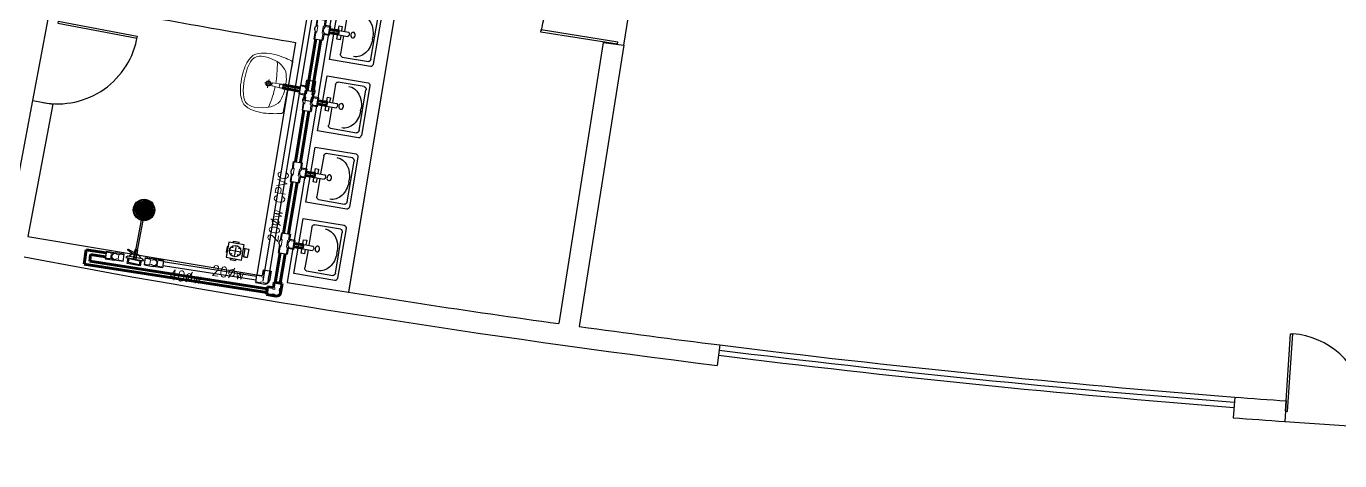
# Model space of a CAD drawing. Header units: metres. Extents: x 159409 to 239023, y 50504 to 95165.
# Drawn here: x 173805 to 175074, y 80037 to 80456 of the extents above; entities that cross this region are included whole.
import ezdxf

# ---------------------------------------------------------------- set-up
doc = ezdxf.new("R2010")
doc.units = ezdxf.units.M
doc.header["$MEASUREMENT"] = 0
doc.linetypes.add('DASHED', pattern=[0.1875, 0.125, -0.0625])
for name, color, linetype, lineweight in [('RJ- D - TEXT', 7, 'Continuous', 20), ('RJ- DRA- FLOOR TRAP', 8, 'Continuous', 30), ('RJ- DRA-WASTE PIPE', 130, 'Continuous', 30), ('RJ- WS - SOLAR HW', 232, 'Continuous', 30), ('RJ- WS- COLD WATER', 152, 'Continuous', 30), ('RJ- WS- HOT WATER', 12, 'Continuous', 30), ('WS SLD RSHR', 121, 'Continuous', 25)]:
    doc.layers.add(name, color=color, linetype=linetype, lineweight=lineweight)
doc.layers.add('SANTEH', color=7, linetype='Continuous')
doc.styles.add('RJ', font='romans.shx')

# ---------------------------------------------------------------- blocks, each defined once
blk = doc.blocks.new('RYTRTRTRTRT')
at = {"color": 8}
for p, q in [((42.518, 61.153), (42.518, 61.753)), ((42.518, 61.753), (42.538, 61.753)), ((42.538, 61.753), (42.538, 61.153)), ((43.718, 61.753), (43.698, 61.753)), ((43.698, 61.753), (43.698, 61.153)), ((43.718, 61.153), (43.718, 61.753)), ((42.518, 61.153), (42.538, 61.153)), ((43.718, 61.153), (43.698, 61.153)), ((42.518, 61.103), (43.118, 61.103)), ((43.718, 61.103), (43.118, 61.103))]:
    blk.add_line(p, q, dxfattribs=at)
for centre, start, end in [((42.528, 61.163), 359.0371, 90), ((43.708, 61.163), 90, 180.9629)]:
    blk.add_arc(centre, 0.59, start, end, dxfattribs=at)
blk = doc.blocks.new('d2')
at = {"color": 8, "ltscale": 8}
for p, q in [((-332.772, -186.458, 9945.752), (-332.753, -186.454, 9945.752)), ((-332.628, -187.194, 9945.752), (-332.772, -186.458, 9945.752)), ((-332.609, -187.19, 9945.752), (-332.753, -186.454, 9945.752)), ((-332.753, -186.454, 9945.752), (-332.753, -186.454, 9945.732)), ((-332.753, -186.454, 9945.732), (-332.753, -186.454, 9945.732)), ((-334.226, -186.743, 9945.752), (-334.206, -186.739, 9945.752)), ((-334.082, -187.479, 9945.752), (-334.226, -186.743, 9945.752)), ((-334.062, -187.475, 9945.752), (-334.206, -186.739, 9945.752)), ((-332.628, -187.194, 9945.752), (-332.609, -187.19, 9945.752)), ((-334.063, -187.577, 9945.752), (-332.589, -187.288, 9945.752)), ((-334.082, -187.479, 9945.752), (-334.062, -187.475, 9945.752))]:
    blk.add_line(p, q, dxfattribs=at)
for centre, start, end in [((-332.628, -187.194, 9945.752), 101.092, 178.0402), ((-334.062, -187.475, 9945.752), 24.1438, 101.092)]:
    blk.add_arc(centre, 0.75, start, end, dxfattribs=at)
blk = doc.blocks.new('TRTH')
at = {"color": 42, "ltscale": 8}
for p, q in [((-589.839, -68.759), (-589.839, -67.98)), ((-589.819, -68.759), (-589.819, -67.979)), ((-589.839, -68.759), (-589.819, -68.759)), ((-589.839, -68.859), (-589.039, -68.859))]:
    blk.add_line(p, q, dxfattribs=at)
blk.add_arc((-589.819, -68.759), 0.78, 0, 91.4693, dxfattribs=at)
blk = doc.blocks.new('Rac7')
at = {"color": 0}
for p, q in [((-39501, -24232), (-39501, -23830)), ((-39474, -23808), (-38988, -23808)), ((-39457, -23859), (-39457, -24115)), ((-39032, -23838), (-39430, -23838)), ((-39221, -23855), (-39241, -23855)), ((-39005, -24115), (-39005, -23859)), ((-39005, -23859), (-39005, -23859)), ((-38961, -23830), (-38961, -24232)), ((-39253, -24186), (-39253, -24094)), ((-39209, -24186), (-39209, -24094)), ((-38961, -24232), (-39501, -24232)), ((-39430, -24136), (-39253, -24136)), ((-39297, -24164), (-39253, -24164)), ((-39297, -24194), (-39297, -24164)), ((-39165, -24194), (-39297, -24194)), ((-39253, -24186), (-39209, -24186)), ((-39209, -24136), (-39032, -24136)), ((-39209, -24164), (-39165, -24164)), ((-39165, -24164), (-39165, -24194))]:
    blk.add_line(p, q, dxfattribs=at)
at = {"color": 0, "extrusion": (0, 0, -1)}
for centre, major_axis, start_param, end_param in [((-39474, -23830), (-27, 0), 0, 1.570796), ((-39430, -23859), (-27, 0), 0, 1.570796), ((-39241, -24007), (-194, 0), 0, 1.570796), ((-39221, -24007), (-194, 0), 1.570796, 3.141593), ((-39032, -23859), (-27, 0), 1.570796, 3.141593), ((-38988, -23830), (-27, 0), 1.570796, 3.141593), ((-39430, -24115), (-27, 0), -1.570796, 0), ((-39231, -24104), (-25.3, 0), 0.552816, 2.588777), ((-39032, -24115), (-27, 0), -3.141593, -1.570796)]:
    blk.add_ellipse(centre, major_axis=major_axis, ratio=0.785714, start_param=start_param, end_param=end_param, dxfattribs=at)
blk.add_ellipse((-39231, -24048), major_axis=(-27.9, 0), ratio=0.785714, dxfattribs=at)
blk = doc.blocks.new('A$C12DB153C')
at = {"linetype": 'Continuous', "ltscale": 10}
for p, q in [((-2.78, 0.53), (-0.73, 0.53)), ((-2.78, -1.99), (-2.78, 0.53)), ((1.26, 2.08), (-1.26, 2.08)), ((-1.26, 2.08), (-1.26, 0.53)), ((0.73, 0.53), (2.8, 0.53)), ((1.26, 2.08), (1.26, 0.53)), ((2.8, -1.99), (2.8, 0.53)), ((-2.78, -1.99), (-0.62, -1.99)), ((0.62, -1.99), (2.8, -1.99))]:
    blk.add_line(p, q, dxfattribs=at)
at = {"color": 8, "linetype": 'Continuous', "lineweight": 0}
for p, q in [((-2.78, 0.26), (-1.19, 0.26)), ((-1, 2.08), (-1, 0.53)), ((0.93, 0), (-0.9, 0)), ((1, 2.08), (1, 0.53)), ((2.8, 0.26), (1.22, 0.26)), ((-2.78, -1.73), (-1.19, -1.73)), ((-0.9, -1.47), (0.93, -1.47)), ((2.8, -1.73), (1.22, -1.73))]:
    blk.add_line(p, q, dxfattribs=at)
for centre, start, end in [((-1.19, -0.03), 5.7392, 90), ((1.22, -0.03), 90, 174.2608), ((-1.19, -1.44), 270, 354.2608), ((1.22, -1.44), 185.7392, 270)]:
    blk.add_arc(centre, 0.293, start, end, dxfattribs=at)
at = {"linetype": 'Continuous', "ltscale": 10, "extrusion": (0, 0, -1)}
for centre, start_param, end_param in [((0, 1.55), 3.309118, 4.544863), ((0, -0.9), 2.9928, 4.847677)]:
    blk.add_ellipse(centre, major_axis=(-0.891, 0.891), ratio=1, start_param=start_param, end_param=end_param, dxfattribs=at)
blk = doc.blocks.new('Floor trap-3')
at = {"layer": 'RJ- DRA- FLOOR TRAP', "color": 8, "lineweight": 0}
for p, q in [((-7.5, 1.8), (-9, 1.8)), ((-3.8, 9.1), (-3.8, 12.5)), ((-3.8, 9.1), (3.7, 9.1)), ((-3.8, 9.1), (-3.4, 8.7)), ((-3.4, 8.7), (3.4, 8.7)), ((-3.4, 8.7), (-3.4, 7.5)), ((3.7, 9.1), (3.4, 8.7)), ((3.4, 8.7), (3.4, 7.5)), ((3.7, 9.1), (3.7, 12.5)), ((7.5, 1.8), (9, 1.8)), ((-7.5, -3.2), (-9, -3.2)), ((-2.5, -7.5), (-2.5, -8.3)), ((2.5, -7.5), (2.5, -8.3)), ((7.5, -3.2), (9, -3.2))]:
    blk.add_line(p, q, dxfattribs=at)
at = {"layer": 'RJ- DRA- FLOOR TRAP', "color": 11, "lineweight": 30}
for p, q in [((-3.6, 0), (3.6, 0)), ((0, 3.6), (0, -3.6))]:
    blk.add_line(p, q, dxfattribs=at)
at = {"layer": 'RJ- DRA- FLOOR TRAP', "color": 126, "lineweight": 30}
blk.add_lwpolyline([(7.5, -7.5), (7.5, 7.5), (-7.5, 7.5), (-7.5, -7.5)], close=True, dxfattribs=at)
blk.add_circle((0, 0), 5.5, dxfattribs=at)
at = {"layer": 'RJ- DRA- FLOOR TRAP', "lineweight": 30, "extrusion": (0, 0, -1)}
for centre, major_axis, start_param, end_param in [((-4.6, 0), (-0.165, 0.165), 3.141593, 9.424778), ((-3.2, 3.2), (0.165, 0.165), 4.712389, 10.995574), ((0, 4.6), (-0.165, 0.165), 3.141593, 9.424778), ((3.2, 3.2), (-0.165, 0.165), 3.141593, 9.424778), ((4.6, 0), (0.165, 0.165), 4.712389, 10.995574)]:
    blk.add_ellipse(centre, major_axis=major_axis, ratio=1, start_param=start_param, end_param=end_param, dxfattribs=at)
at = {"layer": 'RJ- DRA- FLOOR TRAP', "lineweight": 30}
for centre, major_axis, start_param, end_param in [((-3.2, -3.2), (0.165, -0.165), 4.712389, 10.995574), ((0, -4.6), (-0.165, -0.165), 3.141593, 9.424778), ((3.2, -3.2), (-0.165, -0.165), 3.141593, 9.424778)]:
    blk.add_ellipse(centre, major_axis=major_axis, ratio=1, start_param=start_param, end_param=end_param, dxfattribs=at)
at = {"layer": 'RJ- DRA-WASTE PIPE', "lineweight": 30}
for p, q in [((-7.5, 2.1), (-9, 2.1)), ((-9, -3.4), (-9, 2.1)), ((-4.1, 9.1), (-4.1, 12.5)), ((-4.1, 12.5), (4.1, 12.5)), ((-4.1, 9.1), (-3.8, 8.7)), ((-3.8, 8.7), (-3.8, 7.5)), ((4.1, 9.1), (3.7, 8.7)), ((3.7, 8.7), (3.7, 7.5)), ((4.1, 9.1), (4.1, 12.5)), ((7.5, 2.1), (9, 2.1)), ((9, -3.4), (9, 2.1)), ((-7.5, -3.4), (-9, -3.4)), ((-2.7, -7.5), (-2.7, -8.3)), ((-2.7, -8.3), (2.7, -8.3)), ((2.7, -7.5), (2.7, -8.3)), ((7.5, -3.4), (9, -3.4))]:
    blk.add_line(p, q, dxfattribs=at)
blk = doc.blocks.new('A$C4421056C')
at = {"layer": 'WS SLD RSHR', "color": 8}
for p, q in [((2.3, 14.4), (7.6, 14.9)), ((3.3, 1.8), (2.3, 14.4)), ((3.4, 13.5), (7.2, 13.8)), ((4.2, 2.9), (3.4, 13.5)), ((7.2, 13.8), (8, 3.2)), ((7.6, 14.9), (8.7, 2.3)), ((8.7, 2.3), (3.3, 1.8)), ((8, 3.2), (4.2, 2.9))]:
    blk.add_line(p, q, dxfattribs=at)
at = {"layer": 'WS SLD RSHR', "color": 3}
for p, q in [((9.3, 15.6), (7.5, 17.1)), ((7.5, 17.1), (8.9, 0)), ((10.5, 1.8), (9.3, 15.6)), ((12.4, 12), (14.8, 17.4)), ((13.5, 8.4), (15.6, 17)), ((10.5, 1.8), (8.9, 0))]:
    blk.add_line(p, q, dxfattribs=at)
at = {"layer": 'WS SLD RSHR', "color": 63}
for p, q in [((46.6, 10.1), (46.3, 13.4)), ((46.4, 11.8), (55.6, 22.6)), ((66.4, 13.4), (55.6, 22.6)), ((66.4, 13.4), (57.2, 2.6)), ((46.1, 12.5), (8.1, 9.3)), ((8.1, 9.8), (17, 10.5)), ((46.3, 11), (8.2, 7.8)), ((17.2, 8.1), (8.3, 7.4)), ((16.1, 9.2), (16, 10.2)), ((16.1, 8.3), (16.1, 9.2)), ((17.4, 10.3), (17.4, 9.3)), ((17.4, 9.3), (17.5, 8.4)), ((46.4, 11.8), (57.2, 2.6))]:
    blk.add_line(p, q, dxfattribs=at)
for centre, radius in [((56.4, 12.6), 10.4), ((56.4, 12.6), 10), ((16.8, 9.3), 0.793), ((16.8, 9.3), 0.693)]:
    blk.add_circle(centre, radius, dxfattribs=at)
at = {"layer": 'WS SLD RSHR', "color": 117}
for centre in [(47.3, 13.9), (48.1, 16.4), (48.1, 13.1), (48.4, 15.2), (49.2, 17.7), (49.2, 13.7), (49.3, 12.6), (49.5, 16.4), (50.2, 18.9), (50.2, 15.6), (50.3, 14.4), (50.4, 13.2), (50.5, 17.7), (51.3, 20.2), (51.4, 16.3), (51.5, 15.1), (51.6, 18.9), (51.6, 13.9), (51.7, 12.8), (52.4, 18.1), (52.5, 17), (52.6, 20.2), (52.6, 15.8), (52.7, 14.6), (52.8, 13.4), (53.5, 18.8), (53.6, 17.6), (53.7, 21.4), (53.7, 16.5), (53.8, 15.3), (53.9, 14.1), (54, 13), (54.5, 20.7), (54.6, 19.5), (54.7, 18.3), (54.8, 17.1), (54.9, 16), (55, 14.8), (55.1, 13.6), (55.2, 12.5), (55.7, 21.3), (55.8, 20.2), (55.9, 19), (56, 17.8), (56.1, 16.7), (56.2, 15.5), (56.3, 14.3), (56.4, 13.1), (56.9, 20.9), (57, 19.7), (57.1, 18.5), (57.2, 17.3), (57.3, 16.2), (57.4, 15), (57.5, 13.8), (57.6, 12.7), (57.6, 21.7), (58.2, 19.2), (58.3, 18), (58.4, 16.9), (58.5, 15.7), (58.6, 14.5), (58.7, 13.3), (58.9, 20.7), (59.4, 18.7), (59.5, 17.5), (59.6, 16.4), (59.7, 15.2), (59.8, 14), (59.9, 12.9), (60.2, 21), (60.1, 19.6), (60.8, 17), (60.9, 15.9), (61, 14.7), (61.1, 13.5), (61.2, 12.4), (61.4, 18.6), (61.4, 19.9), (62, 16.6), (62.1, 15.4), (62.2, 14.2), (62.3, 13.1), (62.6, 17.5), (62.7, 18.8), (63.3, 14.9), (63.4, 13.7), (63.5, 12.6), (63.9, 16.4), (64, 17.7), (64.5, 14.4), (64.6, 13.3), (65.1, 15.4), (65.6, 13.3), (47.2, 11.8), (47.7, 9.8), (48.2, 11.9), (48.3, 10.7), (48.8, 7.5), (48.9, 8.7), (49.4, 11.4), (49.5, 10.2), (50.1, 6.4), (50.2, 7.7), (50.5, 12.1), (50.6, 10.9), (50.7, 9.7), (50.8, 8.6), (51.4, 5.3), (51.4, 6.6), (51.8, 11.6), (51.9, 10.4), (51.9, 9.2), (52, 8.1), (52.7, 4.2), (52.7, 5.6), (52.9, 12.3), (53, 11.1), (53.1, 9.9), (53.2, 8.8), (53.3, 7.6), (53.4, 6.4), (53.9, 4.5), (54.1, 11.8), (54.2, 10.6), (54.3, 9.4), (54.4, 8.3), (54.5, 7.1), (54.6, 5.9), (55.2, 3.4), (55.3, 11.3), (55.4, 10.1), (55.5, 9), (55.6, 7.8), (55.7, 6.6), (55.8, 5.5), (55.9, 4.3), (56.5, 12), (56.6, 10.8), (56.6, 9.6), (56.7, 8.5), (56.8, 7.3), (56.9, 6.1), (57, 5), (57.1, 3.8), (57.7, 11.5), (57.8, 10.3), (57.9, 9.2), (58, 8), (58.1, 6.8), (58.2, 5.7), (58.3, 4.5), (58.8, 12.2), (58.9, 11), (59, 9.8), (59.1, 8.7), (59.1, 3.8), (59.2, 7.5), (59.3, 6.3), (60, 11.7), (60.1, 10.5), (60.2, 5), (60.2, 9.4), (60.3, 8.2), (60.4, 7), (61.3, 11.2), (61.2, 6.3), (61.3, 10), (61.4, 8.9), (61.5, 5), (62.3, 7.5), (62.4, 11.9), (62.5, 10.7), (62.6, 9.6), (62.6, 6.2), (63.3, 8.8), (63.6, 11.4), (63.6, 7.5), (64.4, 10), (64.7, 12.1), (64.7, 8.8), (65.5, 11.3)]:
    blk.add_circle(centre, 0.334, dxfattribs=at)
at = {"layer": 'WS SLD RSHR', "color": 3}
for centre, radius, start, end in [((7.2, 8.5), 6.24, 300.1215, 69.4165), ((15.3, 17.1), 0.515, 80.5528, 149.6641), ((15.1, 17.2), 0.515, 343.6511, 59.5414)]:
    blk.add_arc(centre, radius, start, end, dxfattribs=at)
at = {"layer": 'WS SLD RSHR', "color": 63}
for centre, start, end in [((16.2, 10.2), 82.2318, 189.5718), ((16.4, 8.3), 179.9662, 287.3062), ((17.1, 10.3), 359.9662, 107.3062), ((17.3, 8.4), 262.2318, 9.5718)]:
    blk.add_arc(centre, 0.248, start, end, dxfattribs=at)
blk = doc.blocks.new('806-010DN')
at = {"color": 0, "linetype": 'Continuous'}
for p, q in [((51, 21.5), (0, 21.5)), ((51, 21.5), (51, -21.5)), ((51, -21.5), (0, -21.5))]:
    blk.add_line(p, q, dxfattribs=at)
at = {"color": 8, "linetype": 'Continuous', "lineweight": 5}
for p, q in [((21.5, 12.5), (11.5, 12.5)), ((21.5, 12), (21.5, -12)), ((51, 17), (26.5, 17)), ((21.5, -12.5), (11.5, -12.5)), ((51, -17), (26.5, -17))]:
    blk.add_line(p, q, dxfattribs=at)
at = {"color": 0, "linetype": 'Continuous'}
blk.add_arc((0, 0), 21.5, 90, 270, dxfattribs=at)
at = {"color": 8, "linetype": 'Continuous', "lineweight": 5}
for centre, radius, start, end in [((0, 0), 17, 47.33207, 312.66793), ((26.5, 12), 5, 90, 180), ((26.5, -12), 5, 180, 270)]:
    blk.add_arc(centre, radius, start, end, dxfattribs=at)
blk = doc.blocks.new('A$C0C4120B1')
at = {"color": 8, "linetype": 'Continuous', "lineweight": 5}
for p, q in [((7, 13.3), (5.3, 12.8)), ((11.9, 15.4), (7.7, 14.3)), ((8.1, 8.9), (6.6, 8.5)), ((13.5, 9.5), (9.2, 8.4))]:
    blk.add_line(p, q, dxfattribs=at)
for centre, radius, start, end in [((3.9, 10.1), 3.05, 62.0538, 237.3896), ((7.9, 13.4), 0.896, 104.7217, 194.7217), ((9, 9.3), 0.896, 194.7217, 284.7217)]:
    blk.add_arc(centre, radius, start, end, dxfattribs=at)
at = {"layer": 'RJ- WS - SOLAR HW', "color": 8, "linetype": 'Continuous', "lineweight": 5}
for p, q in [((2.7, 5.5), (2.2, 7.6)), ((3.3, 0.2), (2.2, 4.5)), ((7.1, 6.7), (6.6, 8.5)), ((9.2, 1.8), (8.1, 6))]:
    blk.add_line(p, q, dxfattribs=at)
for centre, start, end in [((3.1, 4.7), 110.4609, 194.7217), ((7.2, 5.8), 14.7217, 98.9825)]:
    blk.add_arc(centre, 0.896, start, end, dxfattribs=at)
at = {"layer": 'RJ- WS- COLD WATER', "lineweight": 60}
for p, q in [((11.7, 16.2), (2.9, 13.9)), ((11.7, 16.2), (13.7, 8.7)), ((2.5, 0), (0.1, 9.2)), ((10, 2), (2.5, 0)), ((13.7, 8.7), (8.6, 7.4)), ((10, 2), (8.6, 7.4))]:
    blk.add_line(p, q, dxfattribs=at)
blk.add_arc((3.9, 10.1), 3.85, 104.7217, 194.7217, dxfattribs=at)
blk = doc.blocks.new('$@$_rakovina4')
at = {"lineweight": 13}
for p, q in [((-287, -117), (-291, -139)), ((-284, -95), (-287, -117)), ((-279, -77), (-284, -95)), ((-274, -56), (-279, -77)), ((-269, -36), (-274, -56)), ((-258, -20), (-269, -36)), ((-258, -20), (0, -20)), ((-20, -89), (-14, -180)), ((258, -20), (0, -20)), ((20, -89), (14, -180)), ((258, -20), (269, -36)), ((269, -36), (274, -56)), ((274, -56), (279, -77)), ((279, -77), (284, -95)), ((284, -95), (287, -117)), ((287, -117), (291, -139)), ((-297, -185), (-300, -212)), ((-300, -212), (-300, -242)), ((-300, -242), (-299, -269)), ((-295, -163), (-297, -185)), ((-291, -139), (-295, -163)), ((0, -221), (-43, -221)), ((-14, -180), (-12, -184)), ((-12, -184), (-9, -185)), ((-9, -185), (-3, -187)), ((-3, -187), (0, -187)), ((0, -221), (0, -182)), ((3, -187), (0, -187)), ((0, -221), (0, -260)), ((0, -221), (43, -221)), ((9, -185), (3, -187)), ((12, -184), (9, -185)), ((14, -180), (12, -184)), ((291, -139), (295, -163)), ((295, -163), (297, -185)), ((297, -185), (300, -212)), ((300, -242), (299, -269)), ((300, -212), (300, -242)), ((-299, -269), (-297, -296)), ((-297, -296), (-293, -323)), ((-293, -323), (-288, -345)), ((-288, -345), (-278, -377)), ((-278, -377), (-267, -401)), ((278, -377), (267, -401)), ((288, -345), (278, -377)), ((293, -323), (288, -345)), ((297, -296), (293, -323)), ((299, -269), (297, -296)), ((-267, -401), (-252, -423)), ((-252, -423), (-222, -447)), ((-222, -447), (-197, -459)), ((-197, -459), (-164, -473)), ((-164, -473), (-127, -481)), ((-127, -481), (-98, -486)), ((-98, -486), (-69, -491)), ((-69, -491), (-36, -493)), ((-36, -493), (0, -495)), ((36, -493), (0, -495)), ((69, -491), (36, -493)), ((98, -486), (69, -491)), ((127, -481), (98, -486)), ((164, -473), (127, -481)), ((197, -459), (164, -473)), ((222, -447), (197, -459)), ((252, -423), (222, -447)), ((267, -401), (252, -423))]:
    blk.add_line(p, q, dxfattribs=at)
at = {"lineweight": 5}
for p, q in [((-209, -128), (-224, -152)), ((-192, -108), (-209, -128)), ((-173, -87), (-192, -108)), ((-152, -72), (-173, -87)), ((-122, -62), (-152, -72)), ((-96, -56), (-122, -62)), ((-77, -51), (-96, -56)), ((-53, -48), (-77, -51)), ((-29, -47), (-53, -48)), ((0, -47), (-29, -47)), ((0, -47), (29, -47)), ((29, -47), (53, -48)), ((53, -48), (77, -51)), ((77, -51), (96, -56)), ((96, -56), (122, -62)), ((122, -62), (152, -72)), ((152, -72), (173, -87)), ((173, -87), (192, -108)), ((192, -108), (209, -128)), ((209, -128), (224, -152)), ((-249, -228), (-256, -272)), ((-239, -189), (-249, -228)), ((-234, -176), (-239, -189)), ((-224, -152), (-234, -176)), ((-206, -168), (-234, -176)), ((-234, -176), (-234, -176)), ((-171, -162), (-206, -168)), ((-143, -158), (-171, -162)), ((-117, -155), (-143, -158)), ((-91, -152), (-117, -155)), ((-69, -150), (-91, -152)), ((-34, -148), (-69, -150)), ((-16, -148), (-34, -148)), ((16, -148), (34, -148)), ((34, -148), (69, -150)), ((69, -150), (91, -152)), ((91, -152), (117, -155)), ((117, -155), (143, -158)), ((143, -158), (171, -162)), ((171, -162), (206, -168)), ((206, -168), (234, -176)), ((224, -152), (234, -176)), ((234, -176), (239, -189)), ((234, -176), (234, -176)), ((239, -189), (249, -228)), ((249, -228), (256, -272)), ((-256, -272), (-258, -317)), ((-258, -317), (-257, -341)), ((-257, -341), (-252, -363)), ((-252, -363), (-243, -387)), ((-243, -387), (-226, -410)), ((243, -387), (226, -410)), ((252, -363), (243, -387)), ((257, -341), (252, -363)), ((256, -272), (258, -317)), ((258, -317), (257, -341)), ((-226, -410), (-206, -426)), ((-206, -426), (-182, -437)), ((-182, -437), (-152, -446)), ((-152, -446), (-116, -455)), ((-116, -455), (-80, -461)), ((-80, -461), (-41, -464)), ((-41, -464), (-14, -464)), ((-14, -464), (0, -464)), ((14, -464), (0, -464)), ((41, -464), (14, -464)), ((80, -461), (41, -464)), ((116, -455), (80, -461)), ((152, -446), (116, -455)), ((182, -437), (152, -446)), ((206, -426), (182, -437)), ((226, -410), (206, -426))]:
    blk.add_line(p, q, dxfattribs=at)
at = {"lineweight": 13}
blk.add_circle((0, -89), 19.7, dxfattribs=at)
at = {"lineweight": 5}
for radius in [26.2, 18.7]:
    blk.add_circle((0, -221), radius, dxfattribs=at)
blk = doc.blocks.new('A$C0D3E5CE7')
at = {"color": 8, "linetype": 'Continuous', "lineweight": 5}
for p, q in [((7.1, 13.2, 0.4), (5.3, 12.8, 0.4)), ((12, 15.2, 0.4), (7.7, 14.2, 0.4)), ((8.1, 8.8, 0.4), (6.6, 8.5, 0.4)), ((13.4, 9.3, 0.4), (9.2, 8.3, 0.4))]:
    blk.add_line(p, q, dxfattribs=at)
for centre, radius, start, end in [((3.9, 10.1, 0.4), 3.05, 60.9884, 236.3242), ((8, 13.3, 0.4), 0.896, 103.6563, 193.6563), ((9, 9.1, 0.4), 0.896, 193.6563, 283.6563)]:
    blk.add_arc(centre, radius, start, end, dxfattribs=at)
at = {"layer": 'RJ- WS - SOLAR HW', "color": 8, "linetype": 'Continuous', "lineweight": 5}
for p, q in [((3.1, 0.2, 0.4), (2.1, 4.5, 0.4)), ((2.7, 5.5, 0.4), (2.2, 7.6, 0.4)), ((7, 6.6, 0.4), (6.6, 8.5, 0.4)), ((9, 1.6, 0.4), (8, 5.9, 0.4))]:
    blk.add_line(p, q, dxfattribs=at)
for centre, start, end in [((3, 4.7, 0.4), 109.3955, 193.6563), ((7.1, 5.7, 0.4), 13.6563, 97.9171)]:
    blk.add_arc(centre, 0.896, start, end, dxfattribs=at)
at = {"layer": 'RJ- WS- HOT WATER', "linetype": 'Continuous', "lineweight": 30, "ltscale": 10}
for p, q in [((11.8, 16, 0.4), (2.9, 13.8, 0.4)), ((11.8, 16, 0.4), (13.6, 8.5, 0.4)), ((2.3, 0, 0.4), (0.1, 9.2, 0.4)), ((9.8, 1.8, 0.4), (2.3, 0, 0.4)), ((13.6, 8.5, 0.4), (8.5, 7.3, 0.4)), ((9.8, 1.8, 0.4), (8.5, 7.3, 0.4))]:
    blk.add_line(p, q, dxfattribs=at)
blk.add_arc((3.9, 10.1, 0.4), 3.85, 103.6563, 193.6563, dxfattribs=at)

msp = doc.modelspace()

# ---------------------------------------------------------------- linework, layer by layer
at = {"color": 0, "ltscale": 10}
for p, q in [((174171.708, 80899.402, -4.392), (174056.771, 80208.901, -4.392)), ((174230.917, 80889.687, -4.392), (174115.977, 80199.167, -4.392)), ((174230.942, 80889.843, -4.392), (174116.002, 80199.323, -4.392)), ((174064.941, 80440.692, -4.392), (174027.593, 80216.316, -4.392)), ((174362.316, 80440.671, -4.392), (174319.303, 80169.007, -4.392)), ((174382.132, 80437.937, -4.392), (174339.117, 80166.263, -4.392)), ((173810.723, 80384.631, -4.392), (173745.782, 80040.708, -4.392)), ((173830.376, 80380.92, -4.392), (173806.251, 80253.159, -4.392)), ((173810.723, 80384.631, -4.392), (173830.376, 80380.92, -4.392)), ((173806.251, 80253.159, -4.392), (174027.593, 80216.316, -4.392)), ((174474.911, 80148.463, -4.392), (174472.437, 80128.617, -4.392)), ((174972.549, 80098.1, -4.392), (174970.996, 80078.16, -4.392)), ((175022.407, 80094.333, -4.392), (175020.947, 80074.387, -4.392))]:
    msp.add_line(p, q, dxfattribs=at)
for centre, radius, start, end in [((175811.745, 90873.972, -4.392), 10578.5, 259.3069293, 260.4953454), ((175811.745, 90873.972, -4.392), 10533.5, 262.0909017, 262.1997111), ((175811.04, 90866.666, -4.392), 10821.162, 259.3034192, 262.8941769), ((175811.745, 90873.972, -4.392), 10808.5, 260.6555278, 262.063218), ((175811.745, 90873.972, -4.392), 10808.5, 262.1692579, 262.8952597), ((175811.745, 90873.972, -4.392), 10808.5, 262.8952597, 265.5469477), ((175811.745, 90873.972, -4.392), 10818.5, 262.8952597, 265.5469477), ((175811.745, 90873.972, -4.392), 10813.5, 262.8952597, 265.5469477), ((175811.745, 90873.972, -4.392), 10808.5, 265.5469477, 265.8119983), ((175811.04, 90866.666, -4.392), 10821.162, 265.5476666, 265.8128973)]:
    msp.add_arc(centre, radius, start, end, dxfattribs=at)
at = {"layer": 'RJ- WS- COLD WATER', "lineweight": 60}
for p, q in [((174107.11, 80451.812, -4.588), (174098.442, 80453.171, -4.588)), ((174084.474, 80444.05, -4.392), (174076.211, 80394.404, -4.392)), ((174089.35, 80443.283, -4.392), (174081.087, 80393.637, -4.392)), ((174106.591, 80448.57, -4.588), (174097.929, 80449.916, -4.588)), ((174052.065, 80396.958, -4.392), (174068.568, 80393.677, -4.392)), ((174052.594, 80399.715, -4.392), (174069.116, 80396.924, -4.392)), ((174095.12, 80379.657, -4.616), (174086.458, 80381.002, -4.616)), ((174095.639, 80382.898, -4.616), (174086.971, 80384.258, -4.616)), ((174073.003, 80375.137, -4.392), (174064.74, 80325.491, -4.392)), ((174077.879, 80374.369, -4.392), (174069.616, 80324.724, -4.392)), ((174084.168, 80313.985, -4.645), (174075.5, 80315.345, -4.645)), ((174061.533, 80306.223, -4.392), (174053.269, 80256.578, -4.392)), ((174066.409, 80305.456, -4.392), (174058.145, 80255.81, -4.392)), ((174083.649, 80310.743, -4.645), (174074.987, 80312.089, -4.645)), ((173862.493, 80240.358, -4.392), (173860.576, 80226.478, -4.392)), ((173881.858, 80237.343, -4.392), (173862.493, 80240.358, -4.392)), ((174050.062, 80237.31, -4.392), (174045.327, 80208.869, -4.392)), ((174054.938, 80236.543, -4.392), (174050.205, 80208.108, -4.392)), ((174072.178, 80241.83, -4.673), (174063.517, 80243.176, -4.673)), ((174072.698, 80245.072, -4.673), (174064.029, 80246.431, -4.673)), ((174037.009, 80199.01, -4.392), (173860.576, 80226.478, -4.392)), ((173866.851, 80235.84, -4.392), (173865.973, 80229.478, -4.392)), ((174037.594, 80202.759, -4.392), (173865.973, 80229.478, -4.392)), ((173881.272, 80233.595, -4.392), (173866.851, 80235.84, -4.392)), ((174048.335, 80196.877, -4.392), (174048.168, 80195.875, -4.392))]:
    msp.add_line(p, q, dxfattribs=at)
at = {"layer": 'RJ- WS- COLD WATER', "linetype": 'Continuous', "lineweight": 30, "ltscale": 10}
for p, q in [((173882.101, 80238.905, -4.392), (173880.982, 80231.735, -4.392)), ((173882.101, 80238.905, -4.392), (173890.785, 80237.55, -4.392)), ((173880.982, 80231.735, -4.392), (173889.79, 80230.361, -4.392))]:
    msp.add_line(p, q, dxfattribs=at)
at = {"layer": 'RJ- WS- COLD WATER', "color": 8, "linetype": 'DASHED', "lineweight": 0, "ltscale": 5}
for p, q in [((173881.984, 80238.155, -4.392), (173886.069, 80237.517, -4.392)), ((173886.781, 80236.637, -4.392), (173887.774, 80236.482, -4.392)), ((173881.099, 80232.486, -4.392), (173885.184, 80231.848, -4.392)), ((173886.131, 80232.469, -4.392), (173887.108, 80232.316, -4.392))]:
    msp.add_line(p, q, dxfattribs=at)
at = {"layer": 'RJ- WS- COLD WATER', "color": 8, "linetype": 'DASHED', "lineweight": 0, "ltscale": 0.5}
for centre, start, end in [((173885.939, 80236.683, -4.392), 356.868443, 81.129272), ((173885.314, 80232.682, -4.392), 261.129272, 345.390102)]:
    msp.add_arc(centre, 0.844, start, end, dxfattribs=at)
at = {"layer": 'RJ- WS- HOT WATER', "linetype": 'Continuous', "lineweight": 30, "ltscale": 10}
for p, q in [((174153.687, 80932.745, -4.392), (174033.331, 80210.23, -4.392)), ((174158.613, 80931.928, -4.392), (174038.188, 80209.344, -4.392)), ((173936.185, 80222.978, -4.392), (173927.377, 80224.353, -4.392)), ((173937.304, 80230.148, -4.392), (173928.496, 80231.522, -4.392)), ((173937.304, 80230.148, -4.392), (173936.185, 80222.978, -4.392)), ((174026.729, 80210.911, -4.392), (173936.496, 80224.959, -4.392)), ((174027.307, 80214.661, -4.392), (173937.08, 80228.708, -4.392))]:
    msp.add_line(p, q, dxfattribs=at)
at = {"layer": 'RJ- WS- HOT WATER', "color": 8, "linetype": 'DASHED', "lineweight": 0, "ltscale": 5}
for p, q in [((173931.505, 80225.246, -4.392), (173930.528, 80225.398, -4.392)), ((173932.156, 80229.414, -4.392), (173931.163, 80229.569, -4.392)), ((173936.302, 80223.728, -4.392), (173932.217, 80224.366, -4.392)), ((173937.187, 80229.397, -4.392), (173933.102, 80230.035, -4.392))]:
    msp.add_line(p, q, dxfattribs=at)
at = {"layer": 'RJ- WS- HOT WATER', "color": 8, "linetype": 'DASHED', "lineweight": 0, "ltscale": 0.5}
for centre, start, end in [((173932.348, 80225.2, -4.392), 176.868443, 261.129272), ((173932.972, 80229.201, -4.392), 81.129272, 165.390102)]:
    msp.add_arc(centre, 0.844, start, end, dxfattribs=at)

# ---------------------------------------------------------------- block references
at = {"color": 4}
for name, p, xscale, yscale, zscale, rotation in [('RYTRTRTRTRT', (181094.958, 73994.169, -4.392), 125.0000000000019, 125.0000000000019, 125.0000000000019, 81.00295898213896), ('TRTH', (169679.989, 21223.608, -4.392), 99.99999999999996, 99.99999999999996, 99.99999999999996, 259.3382724345099)]:
    msp.add_blockref(name, p, dxfattribs=dict(at, xscale=xscale, yscale=yscale, zscale=zscale, rotation=rotation))
at = {"lineweight": 0, "xscale": -0.09613999999999999, "yscale": 0.09613999999999998, "zscale": 0.09613999999999999, "rotation": 259.1761438676244}
msp.add_blockref('$@$_rakovina4', (174059.477, 80396.971, -4.392), dxfattribs=at)
at = {"color": 6, "ltscale": 10}
for name, p, rotation in [('A$C4421056C', (173915.503, 80221.17, -4.392), 74.42201215009737), ('A$C0D3E5CE7', (174043.412, 80218.943, -4.813), 157.5896575074653)]:
    msp.add_blockref(name, p, dxfattribs=dict(at, rotation=rotation))
at = {"color": 6, "ltscale": 10, "xscale": -1, "rotation": 275.8583915733154}
msp.add_blockref('A$C0C4120B1', (174036.964, 80194.55, -4.392), dxfattribs=at)
at = {"color": 8, "xscale": 100, "yscale": 100, "zscale": 100, "rotation": 345.1338317822346}
msp.add_blockref('d2', (212121.594, 89633.468, -994579.563), dxfattribs=at)
at = {"layer": 'RJ- DRA- FLOOR TRAP', "rotation": 259.5164544294427}
msp.add_blockref('Floor trap-3', (174006.598, 80239.119, -4.392), dxfattribs=at)
at = {"layer": 'RJ- WS- COLD WATER', "linetype": 'Continuous', "ltscale": 10}
for name, p, xscale, yscale, zscale, rotation in [('A$C12DB153C', (174091.046, 80452.946, -4.562), 3.499233740472019, 3.499233740446656, 3.49923374045335, 261.0586009247739), ('A$C12DB153C', (174076.023, 80394.154, -4.392), 3.499233740472022, 3.499233740446655, 3.49923374045335, 80.35419936173436), ('A$C12DB153C', (174079.576, 80384.033, -4.59), 3.499233740472019, 3.499233740446656, 3.49923374045335, 261.0586009247739), ('A$C12DB153C', (174068.105, 80315.119, -4.619), 3.499233740472019, 3.499233740446656, 3.49923374045335, 261.0586009247739), ('A$C12DB153C', (174056.634, 80246.206, -4.647), 3.499233740472019, 3.499233740446656, 3.49923374045335, 261.0586009247739), ('806-010DN', (173890.35, 80233.949, -4.392), -0.1681336060908505, 0.1681336064248173, 0.168133606515131, 171.1292722426851)]:
    msp.add_blockref(name, p, dxfattribs=dict(at, xscale=xscale, yscale=yscale, zscale=zscale, rotation=rotation))
at = {"layer": 'RJ- WS- HOT WATER', "linetype": 'Continuous', "ltscale": 10, "xscale": 0.1681336060908507, "yscale": 0.1681336060908507, "zscale": 0.1681336060908507, "rotation": 171.1292722426851}
msp.add_blockref('806-010DN', (173927.951, 80227.935, -4.392), dxfattribs=at)
at = {"layer": 'SANTEH', "xscale": 0.0999999999999999, "yscale": 0.0999999999999999, "zscale": 0.0999999999999999, "rotation": 260.3438070944756}
for p in [(175833.1, 76176.911, -4.588), (175821.629, 76107.997, -4.616), (175810.158, 76039.084, -4.645), (175798.687, 75970.171, -4.673)]:
    msp.add_blockref('Rac7', p, dxfattribs=at)

# ---------------------------------------------------------------- texts
at = {"layer": 'RJ- D - TEXT', "lineweight": 20, "style": 'RJ', "width": 0.9}
for s, rotation, p in [('20%%Cw CPVC', 80.751697, (174047.526, 80247.317, -4.392)), ('20%%Cw ', 352.071869, (173983.362, 80215.647, -4.392)), ('40%%Cw ', 352.071869, (173942.316, 80211.737, -4.392))]:
    msp.add_text(s, height=10, rotation=rotation, dxfattribs=at).set_placement(p)

doc.saveas('drawing.dxf')
